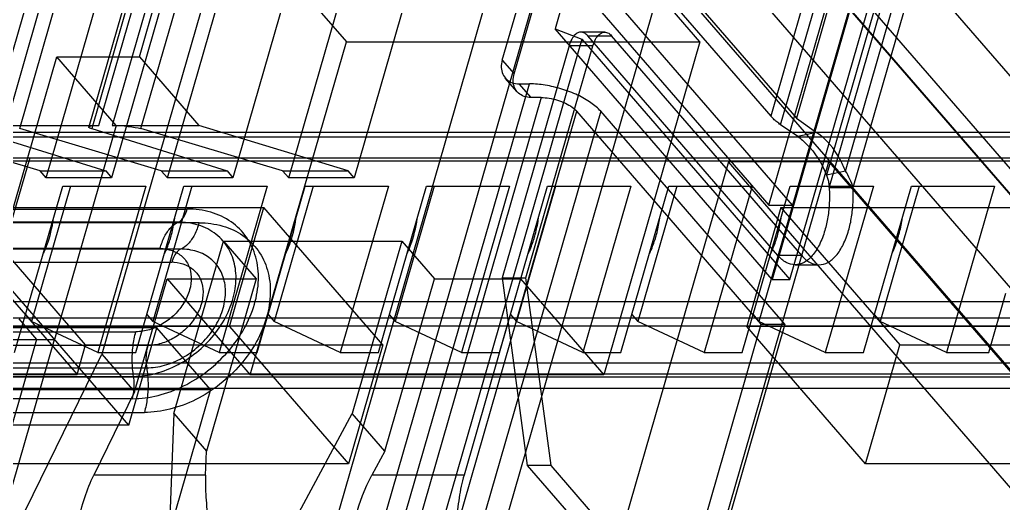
# Model space of a CAD drawing. Header units: millimetres. Extents: x -1 to 407, y -1 to 283.
# Drawn here: x 202.087 to 203.878, y 180.721 to 181.601 of the extents above; entities that cross this region are included whole.
import ezdxf

# ---------------------------------------------------------------- set-up
doc = ezdxf.new("R2010")
doc.units = ezdxf.units.MM
doc.header["$LTSCALE"] = 23.1
doc.layers.get('0').update_dxf_attribs({"linetype": 'CONTINUOUS'})
for name, color, linetype in [('001-PCB', 7, 'CONTINUOUS'), ('_154401', 7, 'CONTINUOUS'), ('_192206', 7, 'CONTINUOUS'), ('_242707', 7, 'CONTINUOUS'), ('_262967', 7, 'CONTINUOUS'), ('_307065', 7, 'CONTINUOUS'), ('_350949', 7, 'CONTINUOUS'), ('_367183', 7, 'CONTINUOUS'), ('_372860', 7, 'CONTINUOUS'), ('_438900', 7, 'CONTINUOUS')]:
    doc.layers.add(name, color=color, linetype=linetype)

msp = doc.modelspace()

# ---------------------------------------------------------------- linework, layer by layer
at = {"color": 6, "linetype": 'Continuous'}
for p, q in [((203.164, 182.4254), (202.564, 180.347)), ((202.6194, 180.2387), (203.2506, 182.4254)), ((203.2994, 182.4067), (203.0619, 181.584)), ((203.451, 181.2631), (203.776, 182.3889)), ((203.7327, 182.3889), (203.4545, 181.4255)), ((203.8193, 182.3889), (203.4943, 181.2631)), ((203.7795, 182.3849), (203.5013, 181.4214)), ((203.4726, 181.4097), (203.7507, 182.3732)), ((202.6174, 182.3129), (202.2361, 180.9923)), ((202.3047, 181.5335), (202.5297, 182.3129)), ((203.8429, 182.3101), (203.5564, 181.3176)), ((203.5611, 181.2947), (203.8534, 182.3072)), ((203.5907, 181.3254), (203.877, 182.3172)), ((203.8967, 182.3072), (203.6044, 181.2947)), ((202.2564, 182.1771), (202.0345, 181.4085)), ((202.4327, 182.1688), (202.2125, 181.4059)), ((202.2306, 181.4085), (202.4525, 182.1771)), ((202.4772, 182.1771), (202.2553, 181.4085)), ((202.0866, 181.4025), (202.3049, 182.1586)), ((202.436, 182.1586), (202.2178, 181.4025)), ((202.3074, 181.4025), (202.5257, 182.1586)), ((201.3034, 181.98), (202.1911, 180.955)), ((204.2154, 180.955), (203.3277, 181.98)), ((204.3616, 180.955), (203.4739, 181.98)), ((203.6945, 181.9504), (203.457, 181.1277)), ((203.4895, 181.1277), (203.727, 181.9504)), ((202.8707, 181.9192), (202.6957, 181.313)), ((202.205, 181.9084), (202.0332, 181.313)), ((202.1349, 181.313), (202.3068, 181.9084)), ((202.4259, 181.9084), (202.254, 181.313)), ((202.3558, 181.313), (202.5276, 181.9084)), ((202.6467, 181.9084), (202.4748, 181.313)), ((202.5766, 181.313), (202.7485, 181.9084)), ((203.1189, 181.813), (203.4545, 181.4255)), ((203.1622, 181.813), (203.5013, 181.4214)), ((203.952, 181.0426), (203.2809, 181.8176)), ((203.427, 181.8176), (204.3147, 180.7926)), ((202.53, 181.7354), (202.6816, 181.5604)), ((203.3257, 181.5604), (203.1741, 181.7354)), ((203.2159, 181.7425), (203.9195, 180.93)), ((203.493, 181.7425), (204.4889, 180.5925)), ((202.9694, 180.6786), (203.265, 181.7027)), ((202.9656, 181.5274), (203.0031, 181.6573)), ((203.1155, 181.6504), (203.451, 181.2631)), ((203.4943, 181.2631), (203.1587, 181.6506)), ((202.9872, 181.5024), (203.0247, 181.6323)), ((203.457, 181.1277), (203.0619, 181.584)), ((203.0619, 181.584), (203.1106, 181.5652)), ((203.1522, 181.5782), (203.1089, 181.5782)), ((203.4678, 181.1715), (203.1214, 181.5715)), ((203.1214, 181.5715), (203.1647, 181.5715)), ((203.5111, 181.1715), (203.1647, 181.5715)), ((202.5066, 180.9542), (202.6816, 181.5604)), ((202.6816, 181.5604), (203.3257, 181.5604)), ((203.1106, 181.5652), (202.7168, 180.2012)), ((203.0872, 181.5532), (202.9654, 181.131)), ((203.0087, 181.131), (203.1305, 181.5532)), ((203.1305, 181.5532), (203.0872, 181.5532)), ((203.1106, 181.5652), (203.4895, 181.1277)), ((203.3257, 181.5604), (203.1507, 180.9542)), ((201.7792, 180.2345), (202.1542, 181.5335)), ((202.2625, 181.4085), (202.1542, 181.5335)), ((202.1542, 181.5335), (202.3047, 181.5335)), ((202.3047, 181.5335), (202.4129, 181.4085)), ((202.9656, 181.5274), (202.9872, 181.5024)), ((202.6605, 180.256), (203.015, 181.4841)), ((202.9928, 181.4697), (202.9711, 181.4947)), ((203.018, 181.4591), (202.9964, 181.4841)), ((202.9964, 181.4841), (203.015, 181.4841)), ((203.0366, 181.4591), (202.6821, 180.231)), ((203.0366, 181.4591), (203.018, 181.4591)), ((202.7542, 180.2306), (203.1016, 181.4341)), ((203.1449, 181.4341), (202.7975, 180.2306)), ((203.4372, 181.0466), (203.1016, 181.4341)), ((203.4805, 181.0466), (203.1449, 181.4341)), ((202.0345, 181.4085), (202.2306, 181.4085)), ((202.2625, 181.4085), (202.15, 181.0188)), ((202.2553, 181.4085), (202.4129, 181.4085)), ((202.6849, 181.3255), (202.4129, 181.4085)), ((203.5039, 181.388), (203.4726, 181.4097)), ((203.5013, 181.4214), (203.5382, 181.3958)), ((204.7575, 181.3955), (201.3259, 181.3955)), ((202.1238, 181.3255), (201.8658, 181.4025)), ((201.9969, 181.4025), (202.2435, 181.3255)), ((202.3446, 181.3255), (202.0866, 181.4025)), ((202.2178, 181.4025), (202.4643, 181.3255)), ((202.5655, 181.3255), (202.3074, 181.4025)), ((203.5382, 181.3958), (203.5039, 181.388)), ((204.4755, 181.3871), (201.7475, 181.3871)), ((201.735, 181.3438), (204.463, 181.3438)), ((203.3774, 181.342), (203.1899, 180.6925)), ((203.3728, 180.6925), (203.5603, 181.342)), ((204.3733, 180.192), (203.3774, 181.342)), ((203.5603, 181.342), (203.3774, 181.342)), ((203.5603, 181.342), (204.5563, 180.192)), ((202.1349, 181.313), (202.1238, 181.3255)), ((202.1238, 181.3255), (202.2435, 181.3255)), ((202.2435, 181.3255), (202.254, 181.313)), ((202.3558, 181.313), (202.3446, 181.3255)), ((202.3446, 181.3255), (202.4643, 181.3255)), ((202.4643, 181.3255), (202.4748, 181.313)), ((202.5766, 181.313), (202.5655, 181.3255)), ((202.5655, 181.3255), (202.6849, 181.3255)), ((202.6957, 181.313), (202.6849, 181.3255)), ((203.5907, 181.3254), (203.5564, 181.3176)), ((202.254, 181.313), (202.1349, 181.313)), ((202.4748, 181.313), (202.3558, 181.313)), ((202.6957, 181.313), (202.5766, 181.313)), ((203.6044, 181.2947), (203.5611, 181.2947)), ((200.0318, 181.2562), (202.3917, 181.2562)), ((202.2067, 181.0091), (201.9902, 181.2591)), ((201.9902, 181.2591), (202.5315, 181.2591)), ((202.469, 181.0426), (202.5315, 181.2591)), ((202.748, 181.0091), (202.5315, 181.2591)), ((203.4733, 181.2591), (203.4108, 181.0426)), ((203.451, 181.2631), (203.4943, 181.2631)), ((203.4733, 181.2591), (203.6898, 181.0091)), ((203.4733, 181.2591), (204.0145, 181.2591)), ((202.3751, 181.2322), (200.0152, 181.2322)), ((202.4133, 181.2312), (200.0534, 181.2312)), ((202.3672, 180.884), (202.4579, 181.1979)), ((202.4579, 181.1979), (202.5174, 181.1292)), ((202.4579, 181.1979), (202.7826, 181.1979)), ((202.7826, 181.1979), (202.692, 180.884)), ((202.7826, 181.1979), (202.8422, 181.1292)), ((202.3421, 181.1843), (199.9822, 181.1843)), ((202.3803, 181.1833), (200.0203, 181.1833)), ((202.3864, 181.1831), (202.3823, 181.1833)), ((202.3871, 181.1831), (202.3864, 181.1831)), ((200.0038, 181.1593), (202.3637, 181.1593)), ((203.5111, 181.1715), (203.4678, 181.1715)), ((203.4991, 181.1547), (203.5424, 181.1547)), ((202.2957, 180.9235), (202.355, 181.1292)), ((202.355, 181.1292), (202.5066, 180.9542)), ((202.355, 181.1292), (202.5174, 181.1292)), ((202.5174, 181.1292), (202.4268, 180.8153)), ((202.7515, 180.8153), (202.8422, 181.1292)), ((202.8422, 181.1292), (202.9991, 181.1292)), ((202.9991, 181.1292), (202.896, 180.772)), ((202.9654, 181.131), (203.0111, 180.7895)), ((202.9654, 181.131), (203.0087, 181.131)), ((202.9991, 181.1292), (203.1507, 180.9542)), ((203.0544, 180.7895), (203.0087, 181.131)), ((203.457, 181.1277), (203.4895, 181.1277)), ((204.7786, 181.0871), (201.964, 181.0871)), ((201.6182, 181.058), (205.0498, 181.058)), ((199.9384, 181.0328), (202.2983, 181.0328)), ((202.3365, 181.0401), (200.9725, 181.0401)), ((202.469, 181.0426), (201.9277, 181.0426)), ((201.9515, 181.0438), (204.7661, 181.0438)), ((202.2853, 180.8626), (202.3365, 181.0401)), ((202.434, 180.9276), (202.3365, 181.0401)), ((202.469, 181.0426), (202.6855, 180.7926)), ((203.2887, 180.5322), (203.4372, 181.0466)), ((203.4805, 181.0466), (203.332, 180.5322)), ((203.6273, 180.7926), (203.4108, 181.0426)), ((203.952, 181.0426), (203.4108, 181.0426)), ((203.4372, 181.0466), (203.4805, 181.0466)), ((202.32, 181.0078), (199.9601, 181.0078)), ((202.1911, 180.955), (202.2067, 181.0091)), ((202.2067, 181.0091), (202.748, 181.0091)), ((202.748, 181.0091), (202.6855, 180.7926)), ((203.6273, 180.7926), (203.6898, 181.0091)), ((203.6898, 181.0091), (204.231, 181.0091)), ((202.0774, 180.6675), (202.2361, 180.9923)), ((202.2361, 180.9923), (202.2957, 180.9235)), ((199.958, 180.9672), (202.3179, 180.9672)), ((199.9342, 180.9516), (202.2941, 180.9516)), ((204.9986, 180.9556), (201.6969, 180.9556)), ((202.0449, 180.955), (202.1911, 180.955)), ((203.1507, 180.9542), (202.5066, 180.9542)), ((201.07, 180.9276), (202.434, 180.9276)), ((201.8952, 180.93), (203.9195, 180.93)), ((202.2957, 180.9235), (202.2216, 180.772)), ((202.434, 180.9276), (202.3621, 180.6786)), ((202.292, 180.911), (199.9321, 180.911)), ((199.9538, 180.886), (202.3137, 180.886)), ((202.3672, 180.884), (202.3589, 180.6675)), ((202.3672, 180.884), (202.4268, 180.8153)), ((202.5754, 180.6675), (202.692, 180.884)), ((202.7515, 180.8153), (202.692, 180.884)), ((202.4251, 180.772), (202.4268, 180.8153)), ((202.7515, 180.8153), (202.7282, 180.772)), ((202.6855, 180.7926), (201.9981, 180.7926)), ((203.0111, 180.7895), (203.5307, 180.1895)), ((203.0544, 180.7895), (203.0111, 180.7895)), ((203.574, 180.1895), (203.0544, 180.7895)), ((204.3147, 180.7926), (203.6273, 180.7926)), ((202.4251, 180.772), (202.2216, 180.772)), ((202.896, 180.772), (202.7282, 180.772))]:
    msp.add_line(p, q, dxfattribs=at)
at = {"color": 7, "linetype": 'Continuous'}
for p, q in [((202.2853, 180.8626), (202.0417, 181.1438)), ((202.085, 181.0563), (202.1175, 181.0188)), ((200.786, 181.0188), (202.15, 181.0188)), ((202.1175, 181.0188), (201.98, 180.5425)), ((202.0125, 180.5425), (202.15, 181.0188)), ((204.7752, 180.9755), (201.9607, 180.9755)), ((201.9823, 180.9505), (204.7969, 180.9505)), ((202.2853, 180.8626), (200.9213, 180.8626))]:
    msp.add_line(p, q, dxfattribs=at)
at = {"color": 6, "linetype": 'Continuous'}
for centre, radius, start, end in [((203.5117, 181.2718), 0.0955, 13.8622, 34.1697), ((202.3752, 181.0953), 0.1369, 86.2904, 90.012), ((202.3637, 181.0853), 0.074, 86.636, 89.9635)]:
    msp.add_arc(centre, radius, start, end, dxfattribs=at)
at = {"color": 6, "linetype": 'Continuous', "extrusion": (0, 0, -1)}
for centre, major_axis, ratio, start_param, end_param in [((202.2505, 181.4024), (-0.0381, 0.0032), 0.135087, -0.547189, 1.009655), ((202.2752, 181.4024), (-0.0381, 0.0032), 0.135087, 1.009655, 2.566499), ((202.8148, 180.672), (0.057, 0.1973), 0.576999, -2.783164, -1.212368)]:
    msp.add_ellipse(centre, major_axis=major_axis, ratio=ratio, start_param=start_param, end_param=end_param, dxfattribs=at)
at = {"color": 6, "linetype": 'Continuous'}
for points, knots in [([(203.1214, 181.5715), (203.1194, 181.5738), (203.1149, 181.5777), (203.1058, 181.5788), (203.0977, 181.5738), (203.0914, 181.5649), (203.0885, 181.5574), (203.0872, 181.5532)], [0, 0, 0, 0, 0.186516, 0.344902, 0.517523, 0.734269, 1, 1, 1, 1]), ([(203.1305, 181.5532), (203.1318, 181.5574), (203.1347, 181.5649), (203.141, 181.5738), (203.1491, 181.5788), (203.1582, 181.5777), (203.1627, 181.5738), (203.1647, 181.5715)], [0, 0, 0, 0, 0.265761, 0.482512, 0.655126, 0.813504, 1, 1, 1, 1]), ([(202.9656, 181.5274), (202.9643, 181.5231), (202.9631, 181.5144), (202.9657, 181.5018), (202.9728, 181.4917), (202.9837, 181.4853), (202.9921, 181.4841), (202.9964, 181.4841)], [0, 0, 0, 0, 0.21641, 0.413691, 0.601047, 0.792438, 1, 1, 1, 1]), ([(203.018, 181.4591), (203.0137, 181.4591), (203.0053, 181.4603), (202.9945, 181.4667), (202.9873, 181.4768), (202.9847, 181.4894), (202.986, 181.4981), (202.9872, 181.5024)], [0, 0, 0, 0, 0.207586, 0.398987, 0.586344, 0.783615, 1, 1, 1, 1]), ([(203.1449, 181.4341), (203.1398, 181.44), (203.1264, 181.4511), (203.1023, 181.4645), (203.0743, 181.4752), (203.0447, 181.4822), (203.0247, 181.4841), (203.015, 181.4841)], [0, 0, 0, 0, 0.165167, 0.362077, 0.577641, 0.795783, 1, 1, 1, 1]), ([(203.0366, 181.4591), (203.0415, 181.4591), (203.0515, 181.4582), (203.0663, 181.4547), (203.0803, 181.4493), (203.0923, 181.4426), (203.099, 181.4371), (203.1016, 181.4341)], [0, 0, 0, 0, 0.204244, 0.4224, 0.637962, 0.834856, 1, 1, 1, 1]), ([(203.4726, 181.4097), (203.4702, 181.4114), (203.4658, 181.4147), (203.4597, 181.4199), (203.4561, 181.4236), (203.4545, 181.4255)], [0, 0, 0, 0, 0.35856, 0.692418, 1, 1, 1, 1]), ([(203.5907, 181.3254), (203.5879, 181.3327), (203.5755, 181.3595), (203.556, 181.3834), (203.5382, 181.3958)], [0, 0, 0, 0, 0.264096, 1, 1, 1, 1]), ([(203.5039, 181.388), (203.5096, 181.384), (203.5322, 181.3648), (203.5484, 181.3386), (203.5564, 181.3176)], [0, 0, 0, 0, 0.235383, 1, 1, 1, 1]), ([(203.5564, 181.3176), (203.5573, 181.3152), (203.5588, 181.3104), (203.5604, 181.3027), (203.5609, 181.2974), (203.5611, 181.2947)], [0, 0, 0, 0, 0.318191, 0.651368, 1, 1, 1, 1]), ([(203.5611, 181.2947), (203.5616, 181.2858), (203.5618, 181.268), (203.5591, 181.2421), (203.5555, 181.2253), (203.5532, 181.2172)], [0, 0, 0, 0, 0.342264, 0.679396, 1, 1, 1, 1]), ([(203.5965, 181.2172), (203.5988, 181.2253), (203.6024, 181.2421), (203.6051, 181.268), (203.6049, 181.2858), (203.6044, 181.2947)], [0, 0, 0, 0, 0.320604, 0.657736, 1, 1, 1, 1]), ([(202.292, 180.911), (202.3077, 180.911), (202.34, 180.9153), (202.3865, 180.9329), (202.4298, 180.9603), (202.4673, 180.9957), (202.4966, 181.0369), (202.5157, 181.0813), (202.5234, 181.1262), (202.5189, 181.1687), (202.5017, 181.2061), (202.4728, 181.2349), (202.4346, 181.2526), (202.4062, 181.2562), (202.3917, 181.2562)], [0, 0, 0, 0, 0.085354, 0.176037, 0.269785, 0.3637, 0.456022, 0.543863, 0.625818, 0.702083, 0.774238, 0.84598, 0.920531, 1, 1, 1, 1]), ([(202.3751, 181.2322), (202.3776, 181.2333), (202.3825, 181.2371), (202.388, 181.2455), (202.3906, 181.2523), (202.3917, 181.2562)], [0, 0, 0, 0, 0.26963, 0.601802, 1, 1, 1, 1]), ([(202.2941, 180.9516), (202.3075, 180.9516), (202.3358, 180.9556), (202.3764, 180.972), (202.4138, 180.9976), (202.4447, 181.03), (202.4673, 181.0669), (202.48, 181.1055), (202.482, 181.1432), (202.4727, 181.1777), (202.4521, 181.2065), (202.421, 181.226), (202.3966, 181.2311), (202.384, 181.2319)], [0, 0, 0, 0, 0.091618, 0.193992, 0.2977, 0.399719, 0.499661, 0.591285, 0.676323, 0.754647, 0.832035, 0.913682, 1, 1, 1, 1]), ([(202.4133, 181.2312), (202.4278, 181.2312), (202.4561, 181.2276), (202.494, 181.2102), (202.5228, 181.1818), (202.5402, 181.1449), (202.5451, 181.1025), (202.5378, 181.0577), (202.519, 181.0132), (202.4899, 180.9718), (202.4524, 180.936), (202.4088, 180.9082), (202.3619, 180.8904), (202.3294, 180.886), (202.3137, 180.886)], [0, 0, 0, 0, 0.079193, 0.153077, 0.224106, 0.295691, 0.371752, 0.453585, 0.541191, 0.633457, 0.727996, 0.822743, 0.914322, 1, 1, 1, 1]), ([(202.3421, 181.1843), (202.3443, 181.1919), (202.3494, 181.2055), (202.3603, 181.2224), (202.3701, 181.2301), (202.3751, 181.2322)], [0, 0, 0, 0, 0.393549, 0.726569, 1, 1, 1, 1]), ([(202.4133, 181.2312), (202.4112, 181.2236), (202.406, 181.21), (202.3951, 181.1931), (202.3853, 181.1854), (202.3803, 181.1833)], [0, 0, 0, 0, 0.393549, 0.726569, 1, 1, 1, 1]), ([(203.5532, 181.2172), (203.5506, 181.2083), (203.5446, 181.1921), (203.532, 181.1719), (203.5168, 181.1583), (203.4991, 181.1531), (203.4813, 181.1582), (203.4721, 181.1665), (203.4678, 181.1715)], [0, 0, 0, 0, 0.224103, 0.415062, 0.572478, 0.707045, 0.841801, 1, 1, 1, 1]), ([(203.5111, 181.1715), (203.5154, 181.1665), (203.5246, 181.1582), (203.5424, 181.1531), (203.5601, 181.1583), (203.5753, 181.1719), (203.5879, 181.1921), (203.5939, 181.2083), (203.5965, 181.2172)], [0, 0, 0, 0, 0.158189, 0.292939, 0.427503, 0.584918, 0.775882, 1, 1, 1, 1]), ([(202.3421, 181.1843), (202.3497, 181.1843), (202.3645, 181.1821), (202.3834, 181.171), (202.3958, 181.1533), (202.4004, 181.1315), (202.397, 181.1079), (202.3864, 181.0845), (202.3697, 181.0636), (202.3483, 181.0468), (202.3241, 181.0357), (202.3067, 181.0328), (202.2983, 181.0328)], [0, 0, 0, 0, 0.094862, 0.182106, 0.266584, 0.355552, 0.453357, 0.559542, 0.670943, 0.784228, 0.895715, 1, 1, 1, 1]), ([(202.3179, 180.9672), (202.3233, 180.9672), (202.3343, 180.968), (202.3507, 180.9715), (202.3671, 180.9772), (202.3831, 180.985), (202.3984, 180.9947), (202.4126, 181.0061), (202.4255, 181.0189), (202.4368, 181.033), (202.4462, 181.048), (202.4535, 181.0636), (202.4586, 181.0794), (202.4614, 181.0951), (202.4618, 181.1105), (202.4598, 181.1251), (202.4553, 181.1387), (202.4485, 181.151), (202.4396, 181.1616), (202.4287, 181.1703), (202.4161, 181.1769), (202.402, 181.1813), (202.3922, 181.1827), (202.3871, 181.1831)], [0, 0, 0, 0, 0.047857, 0.097621, 0.149054, 0.201803, 0.255448, 0.309534, 0.363549, 0.41698, 0.469367, 0.520311, 0.569498, 0.616749, 0.66204, 0.705511, 0.747479, 0.78844, 0.829025, 0.869908, 0.911717, 0.954966, 1, 1, 1, 1]), ([(202.3803, 181.1833), (202.3778, 181.1822), (202.3729, 181.1784), (202.3674, 181.17), (202.3648, 181.1631), (202.3637, 181.1593)], [0, 0, 0, 0, 0.26963, 0.601802, 1, 1, 1, 1]), ([(202.368, 181.1592), (202.3751, 181.1588), (202.389, 181.1558), (202.4067, 181.1444), (202.4182, 181.1265), (202.4219, 181.1047), (202.4182, 181.0812), (202.407, 181.0581), (202.3901, 181.0375), (202.3689, 181.0211), (202.3451, 181.0106), (202.3282, 181.0078), (202.32, 181.0078)], [0, 0, 0, 0, 0.090541, 0.175823, 0.260777, 0.351493, 0.450716, 0.558782, 0.672454, 0.786246, 0.896143, 1, 1, 1, 1]), ([(202.2941, 180.9516), (202.2926, 180.9606), (202.291, 180.979), (202.2924, 181.0064), (202.2959, 181.0242), (202.2983, 181.0328)], [0, 0, 0, 0, 0.335441, 0.674678, 1, 1, 1, 1]), ([(202.32, 181.0078), (202.3188, 181.0036), (202.317, 180.9947), (202.3163, 180.981), (202.3171, 180.9717), (202.3179, 180.9672)], [0, 0, 0, 0, 0.321066, 0.660217, 1, 1, 1, 1]), ([(202.3179, 180.9672), (202.3194, 180.9581), (202.321, 180.9397), (202.3196, 180.9124), (202.3161, 180.8945), (202.3137, 180.886)], [0, 0, 0, 0, 0.335437, 0.674676, 1, 1, 1, 1]), ([(202.292, 180.911), (202.2932, 180.9152), (202.295, 180.9241), (202.2957, 180.9377), (202.2949, 180.947), (202.2941, 180.9516)], [0, 0, 0, 0, 0.321079, 0.660227, 1, 1, 1, 1]), ([(202.2236, 180.4987), (202.217, 180.5063), (202.205, 180.5253), (202.1933, 180.5589), (202.1871, 180.5984), (202.1867, 180.6414), (202.1924, 180.6864), (202.2038, 180.7306), (202.2152, 180.7588), (202.2216, 180.772)], [0, 0, 0, 0, 0.105161, 0.232012, 0.371942, 0.522252, 0.681846, 0.846469, 1, 1, 1, 1]), ([(202.4251, 180.772), (202.4246, 180.7586), (202.4252, 180.7301), (202.4302, 180.6864), (202.4393, 180.6417), (202.4518, 180.5988), (202.4673, 180.5593), (202.4847, 180.5259), (202.4982, 180.5066), (202.505, 180.4987)], [0, 0, 0, 0, 0.138165, 0.294878, 0.454598, 0.610077, 0.757729, 0.892212, 1, 1, 1, 1]), ([(202.896, 180.772), (202.8921, 180.7584), (202.8861, 180.7302), (202.8821, 180.6866), (202.8829, 180.6424), (202.8885, 180.5997), (202.8986, 180.5604), (202.9128, 180.5264), (202.9256, 180.5069), (202.9326, 180.4987)], [0, 0, 0, 0, 0.148344, 0.303649, 0.460432, 0.613159, 0.756652, 0.886555, 1, 1, 1, 1])]:
    msp.add_open_spline(points, degree=3, knots=knots, dxfattribs=at)
at = {"layer": '001-PCB', "color": 7, "linetype": 'Continuous'}
msp.add_line((189.7132, 181.3496), (226.5193, 181.3496), dxfattribs=at)
at = {"layer": '_154401', "color": 7, "linetype": 'Continuous'}
msp.add_open_spline([(202.5719, 181.1766), (202.5741, 181.1811), (202.5824, 181.2011), (202.5875, 181.2223), (202.5899, 181.2387)], degree=3, knots=[0, 0, 0, 0, 0.231748, 1, 1, 1, 1], dxfattribs=at)
at = {"layer": '_192206', "color": 7, "linetype": 'Continuous'}
for points, knots in [([(203.4661, 181.2056), (203.4669, 181.2083), (203.4699, 181.2196), (203.4721, 181.2311), (203.4734, 181.2398)], [0, 0, 0, 0, 0.242627, 1, 1, 1, 1]), ([(203.4549, 181.1758), (203.456, 181.1781), (203.4604, 181.1878), (203.4639, 181.1978), (203.4661, 181.2056)], [0, 0, 0, 0, 0.238773, 1, 1, 1, 1])]:
    msp.add_open_spline(points, degree=3, knots=knots, dxfattribs=at)
at = {"layer": '_242707', "color": 7, "linetype": 'Continuous'}
msp.add_open_spline([(202.1303, 181.1766), (202.1324, 181.1811), (202.1408, 181.2011), (202.1458, 181.2223), (202.1482, 181.2387)], degree=3, knots=[0, 0, 0, 0, 0.231748, 1, 1, 1, 1], dxfattribs=at)
at = {"layer": '_262967', "color": 7, "linetype": 'Continuous'}
for points, knots in [([(203.6869, 181.2056), (203.6877, 181.2083), (203.6908, 181.2196), (203.693, 181.2311), (203.6942, 181.2398)], [0, 0, 0, 0, 0.242627, 1, 1, 1, 1]), ([(203.6758, 181.1758), (203.6769, 181.1781), (203.6812, 181.1878), (203.6847, 181.1978), (203.6869, 181.2056)], [0, 0, 0, 0, 0.238773, 1, 1, 1, 1])]:
    msp.add_open_spline(points, degree=3, knots=knots, dxfattribs=at)
at = {"layer": '_307065', "color": 7, "linetype": 'Continuous'}
for p, q in [((202.1051, 181.3496), (202.0652, 181.2115)), ((202.0774, 180.995), (202.1649, 181.2981)), ((202.1793, 181.2981), (202.1082, 181.0517)), ((202.1649, 181.2981), (202.3165, 181.2981)), ((202.3165, 181.2981), (202.229, 180.995)), ((202.2982, 180.995), (202.3857, 181.2981)), ((202.4002, 181.2981), (202.329, 181.0517)), ((202.3857, 181.2981), (202.5373, 181.2981)), ((202.5373, 181.2981), (202.4498, 180.995)), ((202.5191, 180.995), (202.6066, 181.2981)), ((202.621, 181.2981), (202.5499, 181.0517)), ((202.6066, 181.2981), (202.7581, 181.2981)), ((202.7581, 181.2981), (202.6706, 180.995)), ((202.7399, 180.995), (202.8274, 181.2981)), ((202.8418, 181.2981), (202.7707, 181.0517)), ((202.8274, 181.2981), (202.979, 181.2981)), ((202.979, 181.2981), (202.8915, 180.995)), ((202.9608, 180.995), (203.0483, 181.2981)), ((203.0627, 181.2981), (202.9916, 181.0517)), ((203.0483, 181.2981), (203.1998, 181.2981)), ((203.1998, 181.2981), (203.1123, 180.995)), ((203.1816, 180.995), (203.2691, 181.2981)), ((203.2835, 181.2981), (203.2124, 181.0517)), ((203.2691, 181.2981), (203.4206, 181.2981)), ((203.4206, 181.2981), (203.3331, 180.995)), ((203.4024, 180.995), (203.4899, 181.2981)), ((203.5044, 181.2981), (203.4332, 181.0517)), ((203.4899, 181.2981), (203.6415, 181.2981)), ((203.6415, 181.2981), (203.554, 180.995)), ((203.6233, 180.995), (203.7108, 181.2981)), ((203.7252, 181.2981), (203.6541, 181.0517)), ((203.7108, 181.2981), (203.8623, 181.2981)), ((203.8623, 181.2981), (203.7748, 180.995)), ((203.8517, 180.995), (203.8829, 181.1032)), ((202.0974, 181.0642), (202.1082, 181.0517)), ((202.229, 180.995), (202.1082, 181.0517)), ((202.3182, 181.0642), (202.329, 181.0517)), ((202.4498, 180.995), (202.329, 181.0517)), ((202.5391, 181.0642), (202.5499, 181.0517)), ((202.6706, 180.995), (202.5499, 181.0517)), ((202.7599, 181.0642), (202.7707, 181.0517)), ((202.8915, 180.995), (202.7707, 181.0517)), ((202.9807, 181.0642), (202.9916, 181.0517)), ((203.1123, 180.995), (202.9916, 181.0517)), ((203.2016, 181.0642), (203.2124, 181.0517)), ((203.3331, 180.995), (203.2124, 181.0517)), ((203.4224, 181.0642), (203.4332, 181.0517)), ((203.554, 180.995), (203.4332, 181.0517)), ((203.6432, 181.0642), (203.6541, 181.0517)), ((203.7748, 180.995), (203.6541, 181.0517)), ((202.229, 180.995), (202.2982, 180.995)), ((202.4498, 180.995), (202.5191, 180.995)), ((202.6706, 180.995), (202.7399, 180.995)), ((202.8915, 180.995), (202.9608, 180.995)), ((203.1123, 180.995), (203.1816, 180.995)), ((203.3331, 180.995), (203.4024, 180.995)), ((203.554, 180.995), (203.6233, 180.995)), ((203.7748, 180.995), (203.8517, 180.995))]:
    msp.add_line(p, q, dxfattribs=at)
at = {"layer": '_350949', "color": 7, "linetype": 'Continuous'}
for points, knots in [([(203.0244, 181.2056), (203.0252, 181.2083), (203.0282, 181.2196), (203.0305, 181.2311), (203.0317, 181.2398)], [0, 0, 0, 0, 0.242627, 1, 1, 1, 1]), ([(203.0133, 181.1758), (203.0144, 181.1781), (203.0187, 181.1878), (203.0222, 181.1978), (203.0244, 181.2056)], [0, 0, 0, 0, 0.238773, 1, 1, 1, 1])]:
    msp.add_open_spline(points, degree=3, knots=knots, dxfattribs=at)
at = {"layer": '_367183', "color": 7, "linetype": 'Continuous'}
for points, knots in [([(202.3619, 181.2056), (202.3627, 181.2083), (202.3657, 181.2196), (202.368, 181.2311), (202.3692, 181.2398)], [0, 0, 0, 0, 0.242627, 1, 1, 1, 1]), ([(202.3508, 181.1758), (202.3519, 181.1781), (202.3562, 181.1878), (202.3597, 181.1978), (202.3619, 181.2056)], [0, 0, 0, 0, 0.238773, 1, 1, 1, 1])]:
    msp.add_open_spline(points, degree=3, knots=knots, dxfattribs=at)
at = {"layer": '_372860', "color": 7, "linetype": 'Continuous'}
msp.add_open_spline([(202.7928, 181.1766), (202.7949, 181.1811), (202.8033, 181.2011), (202.8083, 181.2223), (202.8107, 181.2387)], degree=3, knots=[0, 0, 0, 0, 0.231748, 1, 1, 1, 1], dxfattribs=at)
at = {"layer": '_438900', "color": 7, "linetype": 'Continuous'}
for points, knots in [([(203.2453, 181.2056), (203.2461, 181.2083), (203.2491, 181.2196), (203.2513, 181.2311), (203.2526, 181.2398)], [0, 0, 0, 0, 0.242627, 1, 1, 1, 1]), ([(203.2341, 181.1758), (203.2352, 181.1781), (203.2395, 181.1878), (203.243, 181.1978), (203.2453, 181.2056)], [0, 0, 0, 0, 0.238773, 1, 1, 1, 1])]:
    msp.add_open_spline(points, degree=3, knots=knots, dxfattribs=at)

doc.saveas('drawing.dxf')
